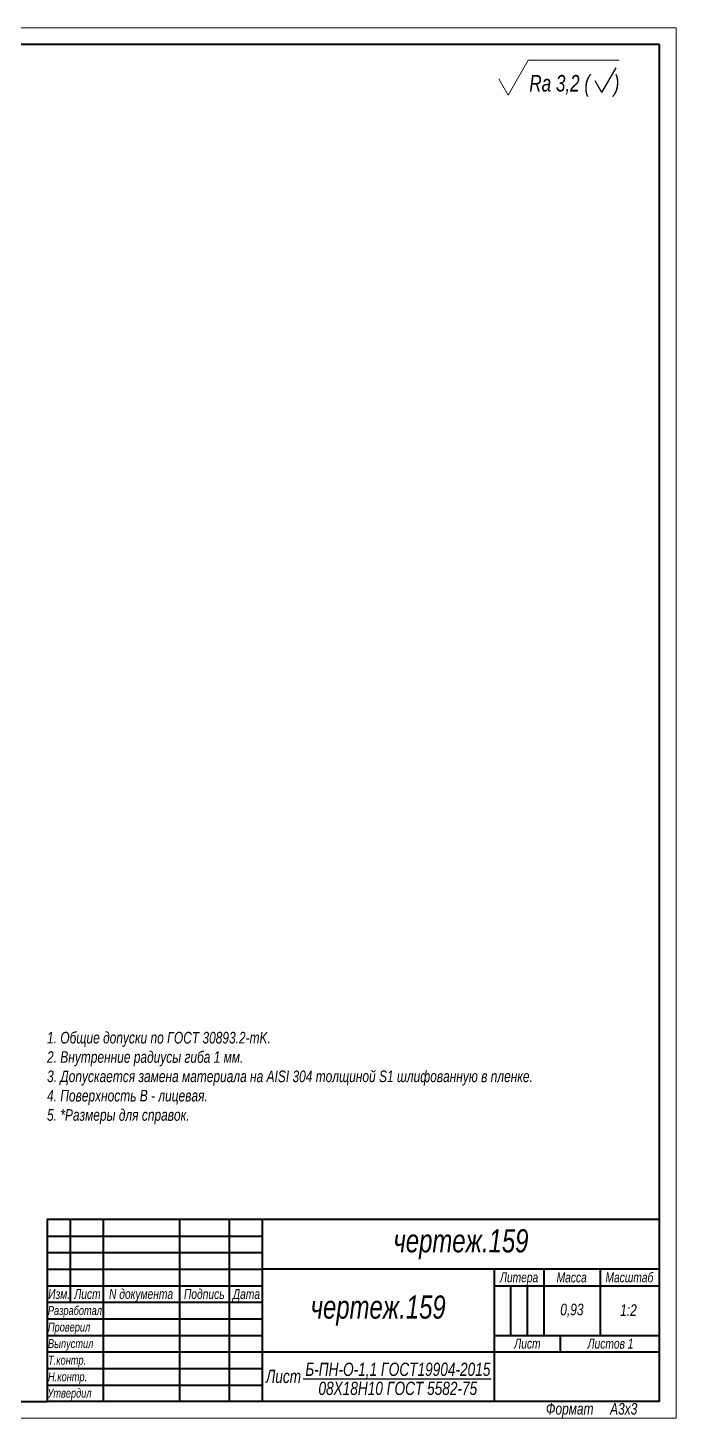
# Model space of a CAD drawing. Header units: millimetres. Extents: x 7312 to 17165, y -24193 to -22169.
# Drawn here: x 8006.6 to 8202.5, y -22588.7 to -22168.7 of the extents above; entities that cross this region are included whole.
import ezdxf

# ---------------------------------------------------------------- set-up
doc = ezdxf.new("R2010")
doc.units = ezdxf.units.MM
for name, color, linetype, lineweight in [('Layer_01', 3, 'Continuous', 13), ('Layer_04', 6, 'Continuous', 13), ('Layer_05', 7, 'Continuous', 40), ('Layer_09', 6, 'Continuous', 15), ('Layer_13', 1, 'Continuous', 13)]:
    doc.layers.add(name, color=color, linetype=linetype, lineweight=lineweight)
doc.styles.add('Style_01', font='ARIALNI.TTF', dxfattribs={"width": 0.9, "height": 3.5})

# ---------------------------------------------------------------- blocks, each defined once
blk = doc.blocks.new('Block_159')
at = {"layer": 'Layer_04'}
for p, q in [((5783.67, -28318.53), (4892.67, -28318.53)), ((5783.67, -28738.53), (5783.67, -28318.53)), ((4892.67, -28738.53), (5783.67, -28738.53))]:
    blk.add_line(p, q, dxfattribs=at)
at = {"layer": 'Layer_05', "linetype": 'Continuous'}
for p, q in [((5778.67, -28323.53), (4912.67, -28323.53)), ((5778.67, -28733.53), (5778.67, -28323.53)), ((5593.55, -28683.5), (5658.59, -28683.5)), ((5593.55, -28688.5), (5658.59, -28688.5)), ((5593.55, -28693.51), (5658.59, -28693.51)), ((5733.64, -28698.51), (5733.64, -28713.52)), ((5738.64, -28698.51), (5738.64, -28713.52)), ((5593.55, -28708.52), (5658.59, -28708.52)), ((5593.55, -28713.52), (5658.59, -28713.52)), ((5593.55, -28718.52), (5658.59, -28718.52)), ((5593.55, -28723.53), (5658.59, -28723.53)), ((5593.55, -28728.53), (5658.59, -28728.53)), ((4912.67, -28733.53), (5593.55, -28733.53)), ((5778.67, -28733.53), (5593.67, -28733.53))]:
    blk.add_line(p, q, dxfattribs=at)
for points in [[(5778.67, -28678.5), (5593.55, -28678.5), (5593.55, -28733.53)], [(5600.55, -28678.5), (5600.55, -28703.51)], [(5610.56, -28678.5), (5610.56, -28733.53)], [(5633.57, -28678.5), (5633.57, -28733.53)], [(5648.58, -28678.5), (5648.58, -28733.53)], [(5658.59, -28678.5), (5658.59, -28733.53)], [(5778.67, -28693.51), (5658.59, -28693.51)], [(5728.64, -28693.51), (5728.64, -28733.53)], [(5743.65, -28693.51), (5743.65, -28713.52)], [(5760.66, -28693.51), (5760.66, -28713.52)], [(5760.66, -28693.51), (5760.66, -28713.52)], [(5593.55, -28698.51), (5658.59, -28698.51)], [(5728.64, -28698.51), (5778.67, -28698.51)], [(5593.55, -28703.51), (5658.59, -28703.51)], [(5728.64, -28713.52), (5778.67, -28713.52)], [(5748.65, -28713.52), (5748.65, -28718.52)], [(5658.59, -28718.52), (5778.67, -28718.52)]]:
    blk.add_lwpolyline(points, dxfattribs=at)
at = {"layer": 'Layer_01', "linetype": 'Continuous', "lineweight": 25, "style": 'Style_01', "width": 0.9}
for s, p in [('Масштаб', (5762.3, -28697.5)), ('Литера', (5730.41, -28697.48)), ('Масса', (5747.54, -28697.51)), ('Лист    ', (5734.72, -28717.49)), ('Листов 1', (5756.88, -28717.5))]:
    blk.add_text(s, height=3, dxfattribs=at).set_placement(p)
at = {"layer": 'Layer_01', "linetype": 'Continuous', "style": 'Style_01', "width": 0.9}
for s, height, p in [('Изм.', 3, (5593.9, -28702.51)), ('Лист', 3, (5601.78, -28702.5)), ('N документа', 3, (5612.28, -28702.49)), ('Подпись', 3, (5634.93, -28702.51)), ('Дата', 3, (5649.72, -28702.52)), ('Разработал', 2.7, (5593.81, -28707.35)), ('Проверил', 2.7, (5593.83, -28712.36)), ('Выпустил', 2.7, (5593.83, -28717.35)), ('Т.контр.', 2.7, (5593.86, -28722.36)), ('Н.контр.', 2.7, (5593.86, -28727.36)), ('Утвердил', 2.7, (5593.69, -28732.31))]:
    blk.add_text(s, height=height, dxfattribs=at).set_placement(p)
at = {"layer": 'Layer_01', "linetype": 'Continuous', "insert": (5744.31, -28733.94), "char_height": 3.5, "width": 32.9515, "attachment_point": 1, "style": 'Style_01'}
blk.add_mtext('Формат     А3x3', dxfattribs=at)

msp = doc.modelspace()

# ---------------------------------------------------------------- linework, layer by layer
at = {"lineweight": 25}
msp.add_line((8089.779, -22576.8858), (8146.6079, -22576.8858), dxfattribs=at)
at = {"layer": 'Layer_01', "lineweight": 30}
for q in [(8184.3807, -22180.8092), (8184.3807, -22180.8092), (8184.3807, -22180.8092), (8184.3807, -22180.8092), (8178.0299, -22184.8092), (8178.0299, -22184.8092), (8178.0299, -22184.8092), (8178.0299, -22184.8092)]:
    msp.add_line((8180.0506, -22188.3092), q, dxfattribs=at)
at = {"layer": 'Layer_09', "ltscale": 0.303109}
msp.add_line((8151.7446, -22189.0621), (8157.8067, -22178.5621), dxfattribs=at)
msp.add_line((8151.7446, -22189.0621), (8157.8067, -22178.5621), dxfattribs=at)
msp.add_line((8151.7446, -22189.0621), (8157.8067, -22178.5621), dxfattribs=at)
at = {"layer": 'Layer_09'}
for p, q in [((8151.7446, -22189.0621), (8157.8067, -22178.5621)), ((8157.8067, -22178.5621), (8185.3238, -22178.5621)), ((8151.7446, -22189.0621), (8148.9156, -22184.1621))]:
    msp.add_line(p, q, dxfattribs=at)
at = {"layer": 'Layer_09', "ltscale": 0.141451}
msp.add_line((8151.7446, -22189.0621), (8148.9156, -22184.1621), dxfattribs=at)
msp.add_line((8151.7446, -22189.0621), (8148.9156, -22184.1621), dxfattribs=at)
msp.add_line((8151.7446, -22189.0621), (8148.9156, -22184.1621), dxfattribs=at)

# ---------------------------------------------------------------- block references
at = {"layer": 'Layer_13'}
msp.add_blockref('Block_159', (2418.8785, 6149.7829), dxfattribs=at)

# ---------------------------------------------------------------- texts
at = {"layer": 'Layer_01', "style": 'Style_01', "width": 0.9}
for s, height, p in [('Rа 3,2 (     )', 5, (8158.1788, -22188.0026)), ('1:2', 3.5, (8185.6211, -22557.8494))]:
    msp.add_text(s, height=height, dxfattribs=at).set_placement(p)
at = {"layer": 'Layer_01', "insert": (8012.4262, -22499.9516), "char_height": 3.5, "attachment_point": 7, "style": 'Style_01'}
msp.add_mtext_dynamic_manual_height_columns('1. Общие допуски по ГОСТ 30893.2-mK.\\P2. Внутренние радиусы гиба 1 мм.\\P3. Допускается замена материала на AISI 304 толщиной S1 шлифованную в пленке.\\P4. Поверхность В - лицевая.\\P5. *Размеры для справок.', width=195.138224, gutter_width=17.5, heights=[-28.0438], dxfattribs=at)
at = {"layer": 'Layer_01', "attachment_point": 5, "style": 'Style_01'}
for s, insert, char_height, width in [('чертеж.159', (8137.5095, -22536.2174), 7, 120.079998), ('чертеж.159', (8112.4929, -22556.2307), 7, 70.046667), ('0,93', (8171.0319, -22556.2307), 3.5, 17.011333)]:
    msp.add_mtext(s, dxfattribs=dict(at, insert=insert, char_height=char_height, width=width))
at = {"layer": 'Layer_01', "linetype": 'Continuous', "char_height": 4, "width": 70.046667, "attachment_point": 5, "style": 'Style_01'}
for s, insert in [('Лист', (8083.8849, -22576.1495)), ('Б-ПН-О-1,1 ГОСТ19904-2015', (8118.4365, -22574.3494)), ('08Х18Н10 ГОСТ 5582-75', (8118.4205, -22579.7576))]:
    msp.add_mtext(s, dxfattribs=dict(at, insert=insert))

doc.saveas('drawing.dxf')
